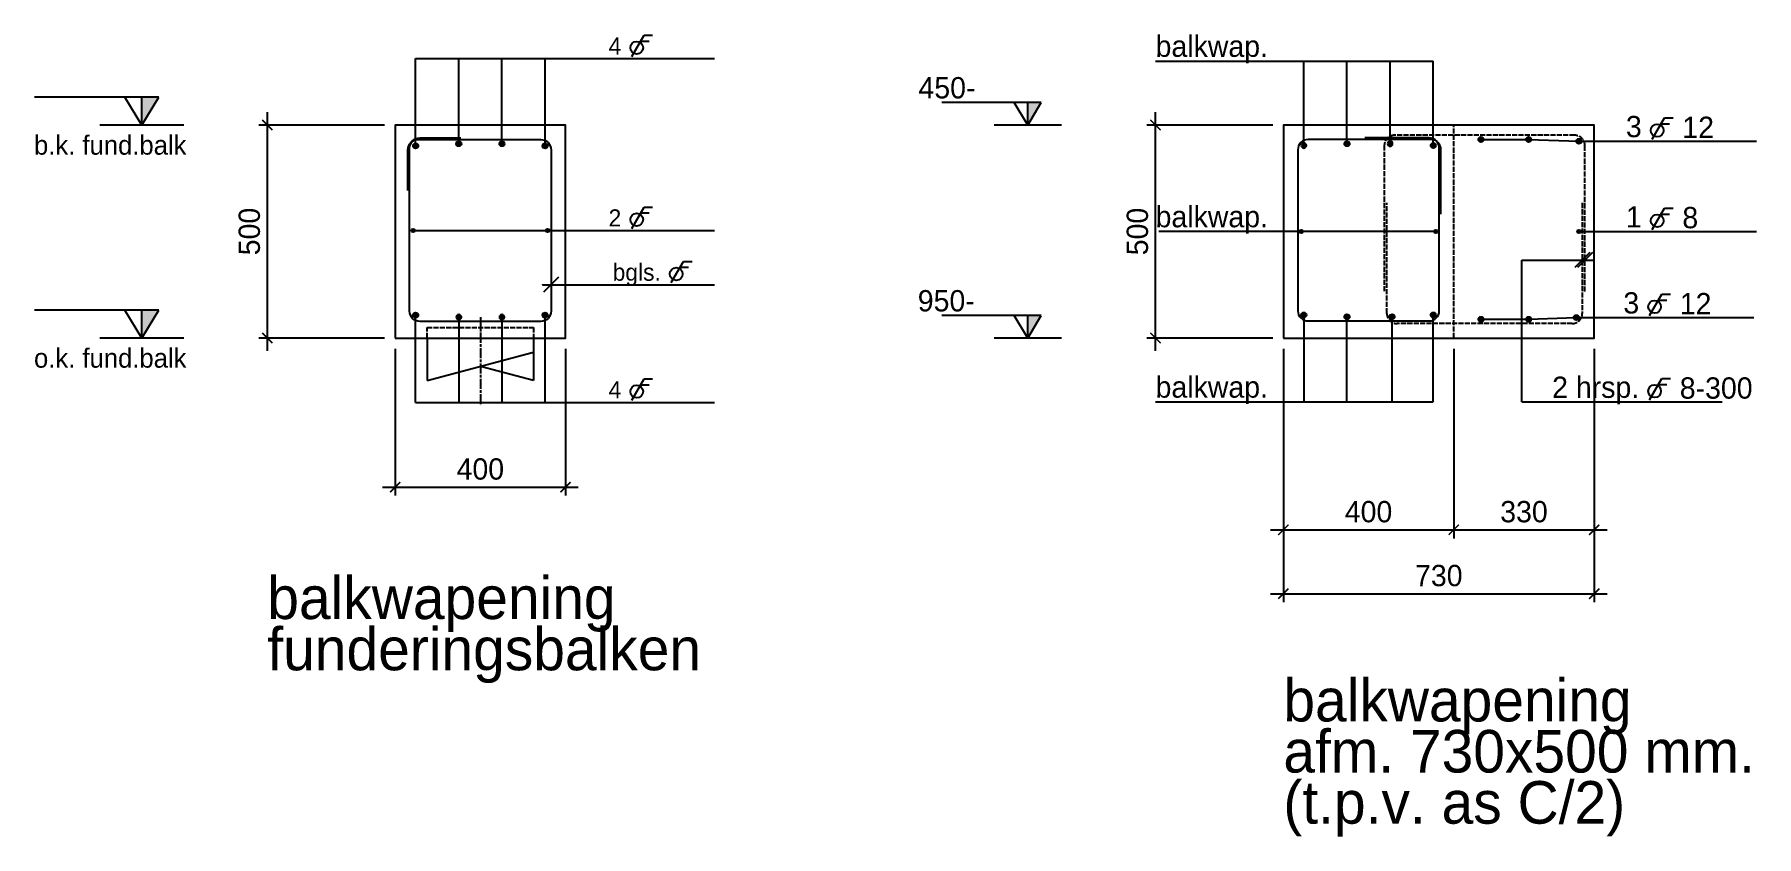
# Model space of a CAD drawing. Header units: millimetres. Extents: x -109306 to 269542, y -22401 to 197206.
# Drawn here: x -37324 to -33281, y 15293 to 17176 of the extents above; entities that cross this region are included whole.
import ezdxf
from ezdxf.enums import TextEntityAlignment as Align

# ---------------------------------------------------------------- set-up
doc = ezdxf.new("R2010")
doc.units = ezdxf.units.MM
doc.linetypes.add('CENTER', pattern=[36, 24, -3, 6, -3])
doc.linetypes.add('DASH', pattern=[15, 12, -3])
for name, color, linetype in [('10', 9, 'DASH'), ('13', 7, 'Continuous'), ('BETON - 25', 2, 'Continuous'), ('BETON - 50', 4, 'Continuous'), ('DIMENSION', 1, 'Continuous'), ('STRAMIEN', 11, 'CENTER'), ('T50', 4, 'Continuous'), ('WAPENING - 25', 2, 'Continuous'), ('WAPENING - 50', 4, 'Continuous'), ('WAPENING-aanwijs', 1, 'Continuous'), ('WAPENING-tekst', 2, 'Continuous')]:
    doc.layers.add(name, color=color, linetype=linetype)
doc.styles.get("Standard").update_dxf_attribs({"font": ''})
doc.styles.get('Standard').set_extended_font_data('Century Gothic')
doc.dimstyles.new('1-20', dxfattribs={"dimscale": 20, "dimtxt": 2.5, "dimasz": 1.2, "dimexe": 1, "dimexo": 0, "dimgap": 0.8, "dimtad": 1, "dimdec": 0, "dimzin": 12, "dimdsep": 46, "dimtxsty": 'Standard', "dimblk1": 'ARCHTICK', "dimblk2": 'ARCHTICK', "dimsah": 1, "dimcen": 0.09, "dimdle": 1.5, "dimclrd": 256, "dimclre": 254, "dimclrt": 2, "dimadec": 0, "dimazin": 0, "dimtfac": 1, "dimtdec": 0, "dimtix": 1, "dimtofl": 0, "dimtmove": 2, "dimatfit": 3, "dimldrblk": 'ARCHTICK', "dimfxl": 1, "dimtolj": 1, "dimtzin": 0, "dimarcsym": 0})

# ---------------------------------------------------------------- blocks, each defined once
blk = doc.blocks.new('_ARCHTICK')
at = {"color": 0, "linetype": 'ByBlock', "const_width": 0.15}
blk.add_lwpolyline([(-0.5, -0.5), (0.5, 0.5)], dxfattribs=at)
blk = doc.blocks.new('*D202')
at = {"layer": 'Defpoints', "color": 0, "transparency": 16777216}
for p in [(-34392, 16438.7), (-33992, 16438.7), (-33992, 16013.5)]:
    blk.add_point(p, dxfattribs=at)
at = {"layer": 'DIMENSION', "color": 254, "lineweight": -2, "transparency": 16777216}
for p, q in [((-34392, 16438.7), (-34392, 15993.5)), ((-33992, 16438.7), (-33992, 15993.5))]:
    blk.add_line(p, q, dxfattribs=at)
at = {"layer": 'DIMENSION', "lineweight": -2, "transparency": 16777216}
blk.add_line((-34422, 16013.5), (-33962, 16013.5), dxfattribs=at)
at = {"layer": 'DIMENSION', "lineweight": -2, "transparency": 16777216, "xscale": 23.99999999999998, "yscale": 23.99999999999998, "zscale": 23.99999999999998, "rotation": 180}
blk.add_blockref('_ARCHTICK', (-34392, 16013.5), dxfattribs=at)
at = {"layer": 'DIMENSION', "lineweight": -2, "transparency": 16777216, "xscale": 23.99999999999998, "yscale": 23.99999999999998, "zscale": 23.99999999999998}
blk.add_blockref('_ARCHTICK', (-33992, 16013.5), dxfattribs=at)
at = {"layer": 'DIMENSION', "color": 2, "transparency": 16777216, "insert": (-34192, 16055.8), "char_height": 50, "attachment_point": 5}
blk.add_mtext('\\A1;400', dxfattribs=at)
blk = doc.blocks.new('A$C6607589A')
at = {"layer": 'WAPENING - 50'}
h = blk.add_hatch(color=256, dxfattribs=at)
h.dxf.hatch_style = 1
edge = h.paths.add_edge_path()
edge.add_arc((0, 0), 4, 0, 360)
blk.add_circle((0, 0), 4, dxfattribs=at)
blk = doc.blocks.new('A$C06233EF1')
at = {"layer": 'WAPENING - 50'}
h = blk.add_hatch(color=256, dxfattribs=at)
h.dxf.hatch_style = 1
edge = h.paths.add_edge_path()
edge.add_arc((0, 0), 6, 0, 360)
blk.add_circle((0, 0), 6, dxfattribs=at)
blk = doc.blocks.new('*D203')
at = {"layer": 'Defpoints', "color": 0, "transparency": 16777216}
for p in [(-34692.3, 16963.7), (-34417, 16963.7), (-34417, 16463.7)]:
    blk.add_point(p, dxfattribs=at)
at = {"layer": 'DIMENSION', "lineweight": -2, "transparency": 16777216}
blk.add_line((-34692.3, 16433.7), (-34692.3, 16993.7), dxfattribs=at)
at = {"layer": 'DIMENSION', "color": 254, "lineweight": -2, "transparency": 16777216}
for p, q in [((-34417, 16963.7), (-34712.3, 16963.7)), ((-34417, 16463.7), (-34712.3, 16463.7))]:
    blk.add_line(p, q, dxfattribs=at)
at = {"layer": 'DIMENSION', "lineweight": -2, "transparency": 16777216, "xscale": 23.99999999999998, "yscale": 23.99999999999998, "zscale": 23.99999999999998}
for p, rotation in [((-34692.3, 16963.7), 90), ((-34692.3, 16463.7), 270)]:
    blk.add_blockref('_ARCHTICK', p, dxfattribs=dict(at, rotation=rotation))
at = {"layer": 'DIMENSION', "color": 2, "transparency": 16777216, "insert": (-34734.5, 16713.7), "char_height": 50, "attachment_point": 5, "rotation": 90}
blk.add_mtext('\\A1;500', dxfattribs=at)
blk = doc.blocks.new('*D204')
at = {"layer": 'Defpoints', "color": 0, "transparency": 16777216}
for p in [(-33992, 16438.7), (-33662, 16438.7), (-33662, 16013.5)]:
    blk.add_point(p, dxfattribs=at)
at = {"layer": 'DIMENSION', "color": 254, "lineweight": -2, "transparency": 16777216}
for p, q in [((-33992, 16438.7), (-33992, 15993.5)), ((-33662, 16438.7), (-33662, 15993.5))]:
    blk.add_line(p, q, dxfattribs=at)
at = {"layer": 'DIMENSION', "lineweight": -2, "transparency": 16777216}
blk.add_line((-34022, 16013.5), (-33632, 16013.5), dxfattribs=at)
at = {"layer": 'DIMENSION', "lineweight": -2, "transparency": 16777216, "xscale": 23.99999999999998, "yscale": 23.99999999999998, "zscale": 23.99999999999998, "rotation": 180}
blk.add_blockref('_ARCHTICK', (-33992, 16013.5), dxfattribs=at)
at = {"layer": 'DIMENSION', "lineweight": -2, "transparency": 16777216, "xscale": 23.99999999999998, "yscale": 23.99999999999998, "zscale": 23.99999999999998}
blk.add_blockref('_ARCHTICK', (-33662, 16013.5), dxfattribs=at)
at = {"layer": 'DIMENSION', "color": 2, "transparency": 16777216, "insert": (-33827, 16055.8), "char_height": 50, "attachment_point": 5}
blk.add_mtext('\\A1;330', dxfattribs=at)
blk = doc.blocks.new('waptekst')
for p, q in [((-0.59, -1.02), (0.86, 1.48)), ((0.45, 0.78), (1.45, 0.78)), ((0.86, 1.48), (1.86, 1.48))]:
    blk.add_line(p, q)
blk.add_circle((0, 0), 0.75)
blk.add_attdef('AANTAL', text='', height=2).set_placement((-1.81, -0.79), align=Align.RIGHT)
blk.add_attdef('DIAM', (2.95, -0.88), '', height=2)
blk = doc.blocks.new('*D205')
at = {"layer": 'Defpoints', "color": 0, "transparency": 16777216}
for p in [(-34392, 16438.7), (-33662, 16438.7), (-33662, 15863.5)]:
    blk.add_point(p, dxfattribs=at)
at = {"layer": 'DIMENSION', "color": 254, "lineweight": -2, "transparency": 16777216}
for p, q in [((-34392, 16438.7), (-34392, 15843.5)), ((-33662, 16438.7), (-33662, 15843.5))]:
    blk.add_line(p, q, dxfattribs=at)
at = {"layer": 'DIMENSION', "lineweight": -2, "transparency": 16777216}
blk.add_line((-34422, 15863.5), (-33632, 15863.5), dxfattribs=at)
at = {"layer": 'DIMENSION', "lineweight": -2, "transparency": 16777216, "xscale": 23.99999999999998, "yscale": 23.99999999999998, "zscale": 23.99999999999998, "rotation": 180}
blk.add_blockref('_ARCHTICK', (-34392, 15863.5), dxfattribs=at)
at = {"layer": 'DIMENSION', "lineweight": -2, "transparency": 16777216, "xscale": 23.99999999999998, "yscale": 23.99999999999998, "zscale": 23.99999999999998}
blk.add_blockref('_ARCHTICK', (-33662, 15863.5), dxfattribs=at)
at = {"layer": 'DIMENSION', "color": 2, "transparency": 16777216, "insert": (-34027, 15905.8), "char_height": 50, "attachment_point": 5}
blk.add_mtext('\\A1;730', dxfattribs=at)
blk = doc.blocks.new('hoogte')
at = {"layer": 'DIMENSION'}
blk.add_hatch(color=256, dxfattribs=at).paths.add_polyline_path([(1.81, 2.63), (0.21, 2.63), (0.21, 0)])
for p, q in [((1.81, 2.63), (-9.88, 2.63)), ((0.21, 0), (-1.39, 2.63)), ((0.21, 0), (1.81, 2.63)), ((0.21, 0), (0.21, 2.63)), ((4.16, 0), (-3.74, 0))]:
    blk.add_line(p, q, dxfattribs=at)
at = {"layer": 'DIMENSION', "color": 2}
blk.add_attdef('HOOGTE', (-9.82, 3.09), '', height=2, dxfattribs=at)
at = {"layer": 'DIMENSION', "color": 1}
blk.add_attdef('POSITIE', (-9.92, -2.78), '', height=1.8, dxfattribs=at)
blk = doc.blocks.new('*D451')
at = {"layer": 'Defpoints', "color": 0, "transparency": 16777216}
for p in [(300.2, 875), (700.2, 875), (700.2, 550)]:
    blk.add_point(p, dxfattribs=at)
at = {"layer": 'DIMENSION', "color": 254, "lineweight": -2, "transparency": 16777216}
for p, q in [((300.2, 875), (300.2, 530)), ((700.2, 875), (700.2, 530))]:
    blk.add_line(p, q, dxfattribs=at)
at = {"layer": 'DIMENSION', "lineweight": -2, "transparency": 16777216}
blk.add_line((270.2, 550), (730.2, 550), dxfattribs=at)
at = {"layer": 'DIMENSION', "lineweight": -2, "transparency": 16777216, "xscale": 23.99999999999998, "yscale": 23.99999999999998, "zscale": 23.99999999999998, "rotation": 180}
blk.add_blockref('_ARCHTICK', (300.2, 550), dxfattribs=at)
at = {"layer": 'DIMENSION', "lineweight": -2, "transparency": 16777216, "xscale": 23.99999999999998, "yscale": 23.99999999999998, "zscale": 23.99999999999998}
blk.add_blockref('_ARCHTICK', (700.2, 550), dxfattribs=at)
at = {"layer": 'DIMENSION', "color": 2, "transparency": 16777216, "insert": (500.2, 592.3), "char_height": 50, "attachment_point": 5}
blk.add_mtext('\\A1;400', dxfattribs=at)
blk = doc.blocks.new('*D452')
at = {"layer": 'Defpoints', "color": 0, "transparency": 16777216}
for p in [(0.2, 1400), (275.2, 1400), (275.2, 900)]:
    blk.add_point(p, dxfattribs=at)
at = {"layer": 'DIMENSION', "lineweight": -2, "transparency": 16777216}
blk.add_line((0.2, 870), (0.2, 1430), dxfattribs=at)
at = {"layer": 'DIMENSION', "color": 254, "lineweight": -2, "transparency": 16777216}
for p, q in [((275.2, 1400), (-19.8, 1400)), ((275.2, 900), (-19.8, 900))]:
    blk.add_line(p, q, dxfattribs=at)
at = {"layer": 'DIMENSION', "lineweight": -2, "transparency": 16777216, "xscale": 23.99999999999998, "yscale": 23.99999999999998, "zscale": 23.99999999999998}
for p, rotation in [((0.2, 1400), 90), ((0.2, 900), 270)]:
    blk.add_blockref('_ARCHTICK', p, dxfattribs=dict(at, rotation=rotation))
at = {"layer": 'DIMENSION', "color": 2, "transparency": 16777216, "insert": (-42, 1150), "char_height": 50, "attachment_point": 5, "rotation": 90}
blk.add_mtext('\\A1;500', dxfattribs=at)
blk = doc.blocks.new('A$C43ED4266')
at = {"layer": '10'}
blk.add_lwpolyline([(-125, 0), (-125, 25), (125, 25), (125, 0)], dxfattribs=at)
at = {"layer": '13'}
for p, q in [((-125, 0), (-125, -100)), ((125, 0), (125, -100)), ((-125, -100), (125, -33)), ((125, -100), (0, -66.5))]:
    blk.add_line(p, q, dxfattribs=at)
at = {"layer": 'STRAMIEN'}
blk.add_line((0, 48.6), (0, -158.5), dxfattribs=at)
blk = doc.blocks.new('*U450')
at = {"layer": 'DIMENSION'}
for points in [[(-254.5, 1465.6), (-294.5, 1465.6), (-294.5, 1400)], [(-254.5, 965.6), (-294.5, 965.6), (-294.5, 900)]]:
    blk.add_hatch(color=256, dxfattribs=at).paths.add_polyline_path(points)
at = {"layer": 'WAPENING - 50'}
h = blk.add_hatch(color=256, dxfattribs=at)
h.dxf.hatch_style = 1
edge = h.paths.add_edge_path()
edge.add_arc((658.2, 1152.5), 4, 0, 360)
for p, q in [((855.6, 1561), (884.5, 1611)), ((876.4, 1597), (896.4, 1597)), ((884.5, 1611), (904.5, 1611)), ((855.6, 1157.5), (884.5, 1207.5)), ((876.4, 1193.5), (896.4, 1193.5)), ((884.5, 1207.5), (904.5, 1207.5)), ((948.4, 1030), (977.3, 1080)), ((969.2, 1066), (989.2, 1066)), ((977.3, 1080), (997.3, 1080)), ((855.6, 754), (884.5, 804)), ((876.4, 790), (896.4, 790)), ((884.5, 804), (904.5, 804))]:
    blk.add_line(p, q)
for centre in [(867.4, 1581.4), (867.4, 1177.9), (960.1, 1050.4), (867.4, 774.4)]:
    blk.add_circle(centre, 15)
at = {"layer": 'BETON - 25'}
blk.add_lwpolyline([(300.2, 900), (700.2, 900), (700.2, 1400), (300.2, 1400)], close=True, dxfattribs=at)
at = {"layer": 'Defpoints'}
blk.add_point((-545.3, 977.3), dxfattribs=at)
at = {"layer": 'DIMENSION'}
for p, q in [((-254.5, 1465.6), (-546.8, 1465.6)), ((-294.5, 1400), (-334.4, 1465.6)), ((-294.5, 1400), (-254.5, 1465.6)), ((-294.5, 1400), (-294.5, 1465.6)), ((-195.7, 1400), (-393.3, 1400)), ((-254.5, 965.6), (-546.8, 965.6)), ((-294.5, 900), (-334.4, 965.6)), ((-294.5, 900), (-254.5, 965.6)), ((-294.5, 900), (-294.5, 965.6)), ((-195.7, 900), (-393.3, 900))]:
    blk.add_line(p, q, dxfattribs=at)
at = {"layer": 'WAPENING - 25'}
for points in [[(330.2, 1246), (330.2, 1342, -0.414214), (354.2, 1366), (642.2, 1366, -0.414214), (666.2, 1342), (666.2, 963, -0.414214), (642.2, 939), (358.2, 939, -0.414214), (334.2, 963), (334.2, 1346)], [(334.2, 1346, -0.414214), (358.2, 1370), (454.2, 1370)]]:
    blk.add_lwpolyline(points, format="xyb", dxfattribs=at)
at = {"layer": 'WAPENING-aanwijs'}
for p, q in [((348.3, 1556), (1050.2, 1556)), ((683.9, 1042.7), (648.6, 1007.3)), ((348.3, 749), (1050.2, 749))]:
    blk.add_line(p, q, dxfattribs=at)
for points in [[(348.3, 1351), (348.3, 1556)], [(449.6, 1356), (449.6, 1556)], [(550.9, 1356), (550.9, 1556)], [(652.1, 1351), (652.1, 1556)], [(342.2, 1152.5), (342.2, 1152.5), (1050.2, 1152.5)], [(646.2, 1025), (646.2, 1025), (1050.2, 1025)], [(348.3, 749), (348.3, 954)], [(449.6, 949), (449.6, 749)], [(550.9, 949), (550.9, 749)], [(652.1, 749), (652.1, 954)]]:
    blk.add_lwpolyline(points, dxfattribs=at)
at = {"layer": 'STRAMIEN'}
blk.add_blockref('A$C43ED4266', (500.2, 900), dxfattribs=at)
at = {"layer": 'WAPENING - 50', "rotation": 180}
for p in [(348.3, 1351), (449.6, 1356), (550.9, 1356), (652.1, 1351)]:
    blk.add_blockref('A$C06233EF1', p, dxfattribs=at)
at = {"layer": 'WAPENING - 50'}
for name, p in [('A$C6607589A', (342.2, 1152.5)), ('A$C6607589A', (658.2, 1152.5)), ('A$C06233EF1', (348.3, 954)), ('A$C06233EF1', (652.1, 954))]:
    blk.add_blockref(name, p, dxfattribs=at)
at = {"layer": 'WAPENING - 50', "xscale": -1}
for p in [(449.6, 949), (550.9, 949)]:
    blk.add_blockref('A$C06233EF1', p, dxfattribs=at)
for s, p in [('4', (831.1, 1565.5)), ('2', (831.1, 1162)), ('bgls.', (923.9, 1034.5)), ('4', (831.1, 758.5))]:
    blk.add_text(s, height=40).set_placement(p, align=Align.RIGHT)
for tag, p in [('BOVEN', (912.9, 1567)), ('FLANK', (926.4, 1160.3)), ('BGLS', (1019.2, 1032.8)), ('ONDER', (915.8, 758.4))]:
    blk.add_attdef(tag, p, '', height=40)
at = {"layer": 'DIMENSION', "color": 1}
for s, p in [('b.k. fund.balk', (-547.8, 1330.4)), ('o.k. fund.balk', (-547.8, 830.4))]:
    blk.add_text(s, height=45, dxfattribs=at).set_placement(p)
at = {"layer": 'DIMENSION', "color": 2}
for p in [(-545.3, 1477.3), (-545.3, 977.3)]:
    blk.add_attdef('HOOGTE', p, '', height=50, dxfattribs=at)
at = {"layer": 'T50'}
for s, p in [('balkwapening', (0, 240.3)), ('funderingsbalken', (0, 120.1))]:
    blk.add_text(s, height=100, dxfattribs=at).set_placement(p)
at = {"layer": 'DIMENSION'}
dim = blk.add_linear_dim(base=(0.2, 1400), p1=(275.2, 900), p2=(275.2, 1400), angle=90, dimstyle='1-20', dxfattribs=at)
dim.commit()
dim.dimension.update_dxf_attribs({"geometry": '*D452', "text_midpoint": (-42, 1150)})
dim = blk.add_linear_dim(base=(700.2, 550), p1=(300.2, 875), p2=(700.2, 875), dimstyle='1-20', dxfattribs=at)
dim.commit()
dim.dimension.update_dxf_attribs({"geometry": '*D451', "text_midpoint": (500.2, 592.3)})

msp = doc.modelspace()

# ---------------------------------------------------------------- hatches: boundary and pattern name
at = {"layer": 'WAPENING - 50'}
h = msp.add_hatch(color=256, dxfattribs=at)
h.dxf.hatch_style = 1
edge = h.paths.add_edge_path()
edge.add_arc((-34034, 16713.7), 4, 0, 360)

# ---------------------------------------------------------------- linework, layer by layer
at = {"layer": '10'}
msp.add_lwpolyline([(-33992, 16463.7), (-33992, 16963.7)], dxfattribs=at)
at = {"layer": 'BETON - 50'}
msp.add_lwpolyline([(-34392, 16463.7), (-33662, 16463.7), (-33662, 16963.7), (-34392, 16963.7)], close=True, dxfattribs=at)
at = {"layer": 'WAPENING - 25', "color": 1}
msp.add_lwpolyline([(-34022, 16754.7), (-34022, 16905.7, 0.414214), (-34046, 16929.7), (-34334, 16929.7, 0.414214), (-34358, 16905.7), (-34358, 16527.7, 0.414214), (-34334, 16503.7), (-34050, 16503.7, 0.414214), (-34026, 16527.7), (-34026, 16909.7, 0.414214), (-34050, 16933.7), (-34201, 16933.7)], format="xyb", dxfattribs=at)
at = {"layer": 'WAPENING - 25', "linetype": 'DASH'}
for points in [[(-33684, 16573), (-33684, 16915.7, 0.414214), (-33708, 16939.7), (-34131, 16939.7, 0.414214), (-34155, 16915.7), (-34155, 16573)], [(-33690, 16780.9), (-33690, 16521.6, -0.414214), (-33714, 16497.6), (-34125, 16497.6, -0.414214), (-34149, 16521.6), (-34149, 16780.9)]]:
    msp.add_lwpolyline(points, format="xyb", dxfattribs=at)
at = {"layer": 'WAPENING-aanwijs'}
for p, q in [((-34692, 17113.7), (-34040.1, 17113.7)), ((-33672.3, 16664.3), (-33707.7, 16629)), ((-33672.3, 16664.3), (-33707.7, 16629)), ((-33666.3, 16664.3), (-33701.7, 16629)), ((-33666.3, 16664.3), (-33701.7, 16629)), ((-34343.9, 16517.8), (-34343.9, 16313.7)), ((-34692, 16313.7), (-34040.1, 16313.7)), ((-33832.1, 16313.7), (-33362, 16313.7))]:
    msp.add_line(p, q, dxfattribs=at)
for points in [[(-34343.9, 16915.6), (-34343.9, 17113.7)], [(-34242.6, 16919.7), (-34242.6, 17113.7)], [(-34141.4, 16919.7), (-34141.4, 17113.7)], [(-34040.1, 16915.6), (-34040.1, 17113.7)], [(-33928.1, 16929.7), (-33816.1, 16929.7), (-33698.1, 16925.6)], [(-33698.1, 16925.6), (-33281, 16925.6)], [(-34034, 16713.7), (-34684, 16713.7)], [(-33698, 16713.7), (-33280.9, 16713.7)], [(-33832.1, 16313.7), (-33832.1, 16646.7)], [(-33832.1, 16646.7), (-33664, 16646.7)], [(-33832.1, 16646.7), (-33664, 16646.7)], [(-34242.6, 16313.7), (-34242.6, 16513.7)], [(-34136.7, 16313.7), (-34136.7, 16513.7)], [(-34040.1, 16313.7), (-34040.1, 16517.8)], [(-33928.1, 16507.6), (-33816.1, 16507.6), (-33704.1, 16511.7)], [(-33704.1, 16511.7), (-33287, 16511.7)]]:
    msp.add_lwpolyline(points, dxfattribs=at)

# ---------------------------------------------------------------- block references
at = {"layer": 'DIMENSION'}
msp.add_blockref('*U450', (-36777.7, 15563.7), dxfattribs=at)
ref = msp.add_blockref('hoogte', (-34996.5, 16963.7), dxfattribs=dict(at, xscale=20, yscale=20, zscale=25))
ref.add_attrib('HOOGTE', '450-', (-35248.8, 17026.2), dxfattribs={"color": 2, "height": 50})
ref = msp.add_blockref('hoogte', (-34996.5, 16463.7), dxfattribs=dict(at, xscale=20, yscale=20, zscale=25))
ref.add_attrib('HOOGTE', '950-', (-35250.4, 16526.2), dxfattribs={"color": 2, "height": 50})
at = {"layer": 'WAPENING - 50', "xscale": -1, "rotation": 180}
msp.add_blockref('A$C06233EF1', (-34343.9, 16915.6), dxfattribs=at)
at = {"layer": 'WAPENING - 50'}
for name, p in [('A$C06233EF1', (-34242.6, 16919.7)), ('A$C06233EF1', (-33928.1, 16929.7)), ('A$C06233EF1', (-33816.1, 16929.7)), ('A$C6607589A', (-34350, 16713.7)), ('A$C6607589A', (-34034, 16713.7)), ('A$C6607589A', (-33698, 16713.7)), ('A$C06233EF1', (-34343.9, 16517.8)), ('A$C06233EF1', (-34242.6, 16513.7)), ('A$C06233EF1', (-34136.7, 16513.7)), ('A$C06233EF1', (-34040.1, 16517.8)), ('A$C06233EF1', (-33928.1, 16507.6)), ('A$C06233EF1', (-33816.1, 16507.6)), ('A$C06233EF1', (-33704.1, 16511.7))]:
    msp.add_blockref(name, p, dxfattribs=at)
at = {"layer": 'WAPENING - 50', "xscale": -1}
msp.add_blockref('A$C06233EF1', (-34141.4, 16919.7), dxfattribs=at)
at = {"layer": 'WAPENING - 50', "rotation": 180}
for p in [(-34040.1, 16915.6), (-33698.1, 16925.6)]:
    msp.add_blockref('A$C06233EF1', p, dxfattribs=at)
at = {"layer": 'WAPENING-tekst'}
ref = msp.add_blockref('waptekst', (-33514.3, 16950.9), dxfattribs=dict(at, xscale=20, yscale=20, zscale=20))
ref.add_attrib('AANTAL', '3', dxfattribs={"layer": '0', "height": 50}).set_placement((-33550.5, 16935.1), align=Align.RIGHT)
ref.add_attrib('DIAM', '12', (-33455.2, 16933.3), dxfattribs={"layer": '0', "height": 50})
ref = msp.add_blockref('waptekst', (-33514.2, 16739), dxfattribs=dict(at, xscale=20, yscale=20, zscale=20))
ref.add_attrib('AANTAL', '1', dxfattribs={"layer": '0', "height": 50}).set_placement((-33550.4, 16723.2), align=Align.RIGHT)
ref.add_attrib('DIAM', '8', (-33455.1, 16721.4), dxfattribs={"layer": '0', "height": 50})
ref = msp.add_blockref('waptekst', (-33520.3, 16537), dxfattribs=dict(at, xscale=20, yscale=20, zscale=20))
ref.add_attrib('AANTAL', '3', dxfattribs={"layer": '0', "height": 50}).set_placement((-33556.5, 16521.2), align=Align.RIGHT)
ref.add_attrib('DIAM', '12', (-33461.2, 16519.4), dxfattribs={"layer": '0', "height": 50})
ref = msp.add_blockref('waptekst', (-33520.3, 16339), dxfattribs=dict(at, xscale=20, yscale=20, zscale=20))
ref.add_attrib('AANTAL', ' 2 hrsp.', dxfattribs={"layer": '0', "height": 50}).set_placement((-33556.5, 16323.2), align=Align.RIGHT)
ref.add_attrib('DIAM', '8-300', (-33461.2, 16321.4), dxfattribs={"layer": '0', "height": 50})

# ---------------------------------------------------------------- texts
at = {"layer": 'T50'}
for s, p in [('balkwapening', (-34392, 15563.7)), ('afm. 730x500 mm.', (-34392, 15443.7)), ('(t.p.v. as C/2)', (-34392, 15323.7))]:
    msp.add_text(s, height=100, dxfattribs=at).set_placement(p)
at = {"layer": 'WAPENING-tekst'}
for p in [(-34692, 17123.7), (-34692, 16723.7), (-34692, 16323.7)]:
    msp.add_text('balkwap.', height=50, dxfattribs=at).set_placement(p)

# ---------------------------------------------------------------- dimensions: what is measured, and where the dimension line sits
at = {"layer": 'DIMENSION'}
dim = msp.add_linear_dim(base=(-34692.3, 16963.7), p1=(-34417, 16463.7), p2=(-34417, 16963.7), angle=90, dimstyle='1-20', dxfattribs=at)
dim.commit()
dim.dimension.update_dxf_attribs({"geometry": '*D203', "text_midpoint": (-34734.5, 16713.7)})
for base, p1, p2, picture, middle in [((-33992, 16013.5), (-34392, 16438.7), (-33992, 16438.7), '*D202', (-34192, 16055.8)), ((-33662, 15863.5), (-34392, 16438.7), (-33662, 16438.7), '*D205', (-34027, 15905.8)), ((-33662, 16013.5), (-33992, 16438.7), (-33662, 16438.7), '*D204', (-33827, 16055.8))]:
    dim = msp.add_linear_dim(base=base, p1=p1, p2=p2, dimstyle='1-20', dxfattribs=at)
    dim.commit()
    dim.dimension.update_dxf_attribs({"geometry": picture, "text_midpoint": middle})

doc.saveas('drawing.dxf')
